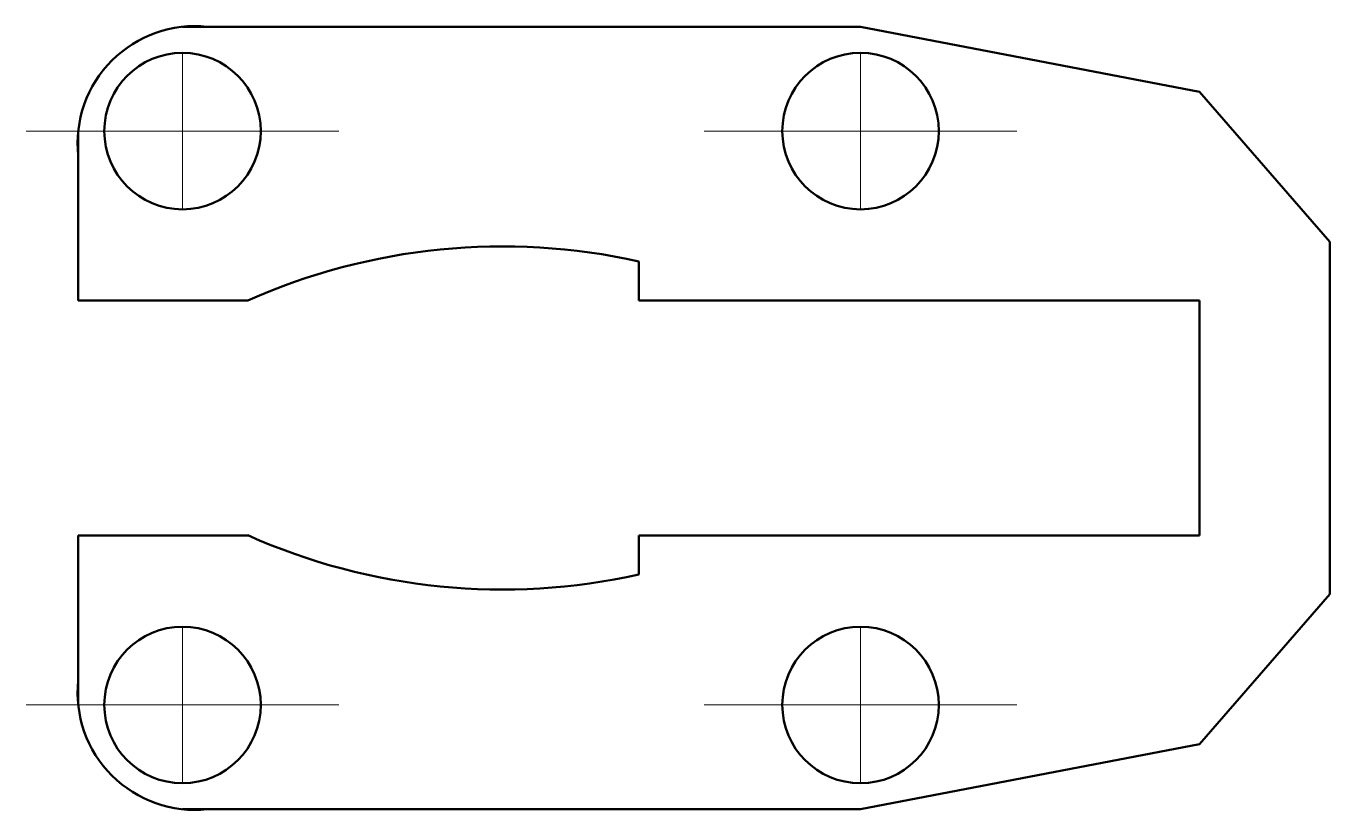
# Model space of a CAD drawing. Header units: millimetres. Extents: x 275 to 375, y 4 to 64.
import ezdxf

# ---------------------------------------------------------------- set-up
doc = ezdxf.new("R2010")
doc.units = ezdxf.units.MM
doc.linetypes.add('ACAD_ISO04W100', pattern=[30, 24, -2.95, 0.1, -2.95])
doc.layers.add('Contornos Visibles', color=7, linetype='Continuous', lineweight=50, true_color=0xffffff)
doc.layers.add('Ejes de revolución', color=6, linetype='ACAD_ISO04W100', lineweight=20, true_color=0xff00ff)

msp = doc.modelspace()

# ---------------------------------------------------------------- linework, layer by layer
at = {"layer": 'Contornos Visibles'}
for p, q in [((286.96, 64.19), (338.96, 64.19)), ((364.96, 59.19), (338.96, 64.19)), ((374.96, 47.69), (364.96, 59.19)), ((278.96, 56.19), (278.96, 43.19)), ((374.96, 34.19), (374.96, 47.69)), ((321.96, 43.19), (321.96, 46.19)), ((278.96, 43.19), (291.96, 43.19)), ((321.96, 43.19), (364.96, 43.19)), ((364.96, 34.19), (364.96, 43.19)), ((364.96, 34.19), (364.96, 25.19)), ((374.96, 34.19), (374.96, 20.69)), ((278.96, 12.19), (278.96, 25.19)), ((278.96, 25.19), (291.96, 25.19)), ((321.96, 25.19), (364.96, 25.19)), ((321.96, 25.19), (321.96, 22.19)), ((374.96, 20.69), (364.96, 9.19)), ((338.96, 4.19), (364.96, 9.19)), ((286.96, 4.19), (338.96, 4.19))]:
    msp.add_line(p, q, dxfattribs=at)
for centre in [(286.96, 56.19), (338.96, 56.19), (286.96, 12.19), (338.96, 12.19)]:
    msp.add_circle(centre, 6, dxfattribs=at)
for centre, radius, start, end in [((287.91, 55.24), 9, 83.9424, 186.0576), ((311.5, -0.65), 48, 77.4066, 114.0146), ((311.5, 69.04), 48, 245.9854, 282.5934), ((287.91, 13.14), 9, 173.9424, 276.0576)]:
    msp.add_arc(centre, radius, start, end, dxfattribs=at)
at = {"layer": 'Ejes de revolución'}
for p, q in [((286.96, 50.19), (286.96, 62.19)), ((338.96, 50.19), (338.96, 62.19)), ((274.96, 56.19), (298.96, 56.19)), ((326.96, 56.19), (350.96, 56.19)), ((286.96, 6.19), (286.96, 18.19)), ((338.96, 6.19), (338.96, 18.19)), ((274.96, 12.19), (298.96, 12.19)), ((326.96, 12.19), (350.96, 12.19))]:
    msp.add_line(p, q, dxfattribs=at)

doc.saveas('drawing.dxf')
